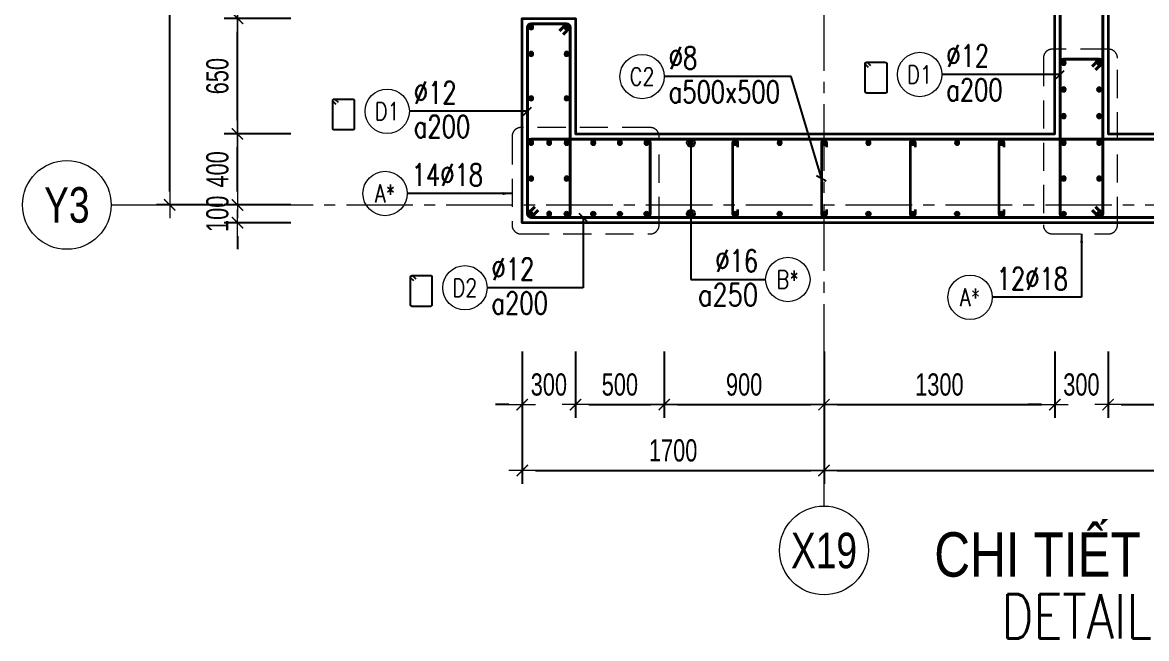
# Model space of a CAD drawing. Header units: millimetres. Extents: x 944027 to 981803, y -83026 to 82675.
# Drawn here: x 964539 to 970872, y 68816 to 72284 of the extents above; entities that cross this region are included whole.
import ezdxf
from ezdxf.enums import TextEntityAlignment as Align

# ---------------------------------------------------------------- set-up
doc = ezdxf.new("R2010")
doc.units = ezdxf.units.MM
doc.header["$MEASUREMENT"] = 0
for name, pattern in [('HIDDEN2', [4.7625, 3.175, -1.5875]), ('HT_Dim Grid$0$CENTER2', [1.125, 0.75, -0.125, 0.125, -0.125]), ('HT_Grid$0$CENTER2', [1.125, 0.75, -0.125, 0.125, -0.125])]:
    doc.linetypes.add(name, pattern=pattern)
doc.layers.get('0').update_dxf_attribs({"lineweight": 20})
doc.layers.get('Defpoints').update_dxf_attribs({"color": 151, "lineweight": 9})
for name, color, linetype, lineweight in [('HT_Dim Grid$0$NDC_S_AXIS', 5, 'HT_Dim Grid$0$CENTER2', 13), ('HT_Dim Grid$0$NDC_S_SYMBOL', 1, 'Continuous', 15), ('HT_Dim Grid$0$NDC_S_TEXT SYMBOL', 7, 'Continuous', 20), ('HT_Grid$0$NDC_S_AXIS', 5, 'HT_Grid$0$CENTER2', 13), ('KC-LEADER', 153, 'Continuous', 18), ('KC-THEP', 6, 'Continuous', 40), ('NDC_S_ANNO', 7, 'Continuous', 20), ('NDC_S_DIM', 1, 'Continuous', 15), ('NDC_S_ENG TITLE', 3, 'Continuous', 20), ('NDC_S_HIDDEN', 8, 'HIDDEN2', 13), ('NDC_S_LEADER', 1, 'Continuous', 15), ('NDC_S_REBAR', 4, 'Continuous', 35), ('NDC_S_STIRRUP', 4, 'Continuous', 40), ('NDC_S_TEXT SYMBOL', 7, 'Continuous', 20), ('NDC_S_VN TEXT', 7, 'Continuous', 20), ('NDC_S_VN TITLE', 6, 'Continuous', 35), ('NDC_S_WALL', 6, 'Continuous', 35)]:
    doc.layers.add(name, color=color, linetype=linetype, lineweight=lineweight)
doc.layers.add('Ligature', color=1, linetype='Continuous')
doc.styles.add('HT_Dim Grid$0$NDC_ANNO', font='', dxfattribs={"width": 0.8})
doc.styles.add('NDC_ANNO', font='', dxfattribs={"width": 0.8})
doc.styles.add('NDC_ARIAL', font='arial.ttf', dxfattribs={"width": 0.85})
doc.styles.add('NDC_DIM', font='', dxfattribs={"width": 0.75})
doc.styles.add('NDC_EN TXT', font='romans.shx', dxfattribs={"width": 0.8})
doc.styles.add('NDC_VIE TXT', font='arial.ttf', dxfattribs={"width": 0.8})
doc.styles.get('HT_Dim Grid$0$NDC_ANNO').set_extended_font_data('Dotum')
doc.styles.get('NDC_ANNO').set_extended_font_data('Dotum')
doc.styles.get('NDC_DIM').set_extended_font_data('Dotum')
doc.dimstyles.new('NDC_1-50', dxfattribs={"dimscale": 50, "dimtxt": 2.5, "dimasz": 1, "dimexe": 1.5, "dimexo": 0, "dimgap": 0.8, "dimtad": 1, "dimdec": 0, "dimdsep": 46, "dimtxsty": 'NDC_ARIAL', "dimblk": 'DIMMARK', "dimcen": 49999.938995, "dimdle": 1.5, "dimclrd": 1, "dimclre": 1, "dimclrt": 3, "dimadec": 0, "dimazin": 0, "dimtfac": 1, "dimtdec": 0, "dimtix": 1, "dimtmove": 2, "dimatfit": 3, "dimfxl": 1, "dimarcsym": 0})
doc.dimstyles.new('NDC_dim_30', dxfattribs={"dimscale": 30, "dimtxt": 2.5, "dimasz": 1.5, "dimexe": 1.5, "dimexo": 2.5, "dimgap": 1, "dimtad": 1, "dimdec": 0, "dimzin": 0, "dimdsep": 46, "dimtxsty": 'NDC_DIM', "dimblk": 'DIMMARK', "dimcen": 0.09, "dimdle": 1.2, "dimclrd": 1, "dimclre": 1, "dimclrt": 3, "dimadec": 0, "dimazin": 0, "dimtfac": 1, "dimtdec": 0, "dimtix": 1, "dimtofl": 0, "dimtmove": 0, "dimatfit": 3, "dimfxl": 6, "dimfxlon": 1, "dimtolj": 1, "dimtzin": 0, "dimarcsym": 0})
doc.dimstyles.new('NDC_dim_50', dxfattribs={"dimscale": 50, "dimtxt": 2.5, "dimasz": 1.5, "dimexe": 1.5, "dimexo": 2.5, "dimgap": 1, "dimtad": 1, "dimdec": 0, "dimzin": 0, "dimdsep": 46, "dimtxsty": 'NDC_DIM', "dimblk": 'DIMMARK', "dimcen": 0.09, "dimdle": 1.2, "dimclrd": 1, "dimclre": 1, "dimclrt": 3, "dimadec": 0, "dimazin": 0, "dimtfac": 1, "dimtdec": 0, "dimtix": 1, "dimtofl": 0, "dimtmove": 0, "dimatfit": 3, "dimfxl": 6, "dimfxlon": 1, "dimtolj": 1, "dimtzin": 0, "dimarcsym": 0})

# ---------------------------------------------------------------- blocks, each defined once
blk = doc.blocks.new('THEP')
at = {"layer": 'KC-LEADER', "color": 6}
blk.add_circle((0, 0), 14, dxfattribs=at)
at = {"layer": 'KC-THEP'}
for p, q in [((-14, 0), (14, 0)), ((9.9, 9.9), (-9.9, -9.9)), ((-9.9, 9.9), (9.9, -9.9)), ((0, 14), (0, -14))]:
    blk.add_line(p, q, dxfattribs=at)
blk = doc.blocks.new('DIMMARK')
at = {"layer": 'NDC_S_DIM', "color": 1}
blk.add_line((-1.5, 0), (1, 0), dxfattribs=at)
at = {"layer": 'NDC_S_DIM', "color": 2, "const_width": 0.1}
blk.add_lwpolyline([(-0.424, -0.424), (0.424, 0.424)], dxfattribs=at)
blk = doc.blocks.new('*U13')
blk.add_circle((-2.5, 0), 2.5)
at = {"layer": 'NDC_S_VN TEXT', "color": 3, "style": 'NDC_EN TXT', "width": 0.75}
blk.add_attdef('DK1', (0.5, 0.85), '', height=2.5, dxfattribs=at)
at = {"layer": 'NDC_S_VN TEXT', "color": 7, "style": 'NDC_EN TXT', "width": 0.8}
blk.add_attdef('SH2', text='', height=2, dxfattribs=at).set_placement((-2.5, 0), align=Align.MIDDLE)
blk = doc.blocks.new('*U11')
blk.add_circle((-2.5, 0), 2.5)
at = {"layer": 'NDC_S_VN TEXT', "color": 3, "style": 'NDC_EN TXT', "width": 0.75}
for tag, p in [('DK1', (0.5, 0.85)), ('KC1', (0.5, -2.97))]:
    blk.add_attdef(tag, p, '', height=2.5, dxfattribs=at)
at = {"layer": 'NDC_S_VN TEXT', "color": 7, "style": 'NDC_EN TXT', "width": 0.8}
blk.add_attdef('SH2', text='', height=2, dxfattribs=at).set_placement((-2.5, 0), align=Align.MIDDLE)
blk = doc.blocks.new('*U10')
blk.add_circle((2.5, 0), 2.5)
at = {"layer": 'NDC_S_VN TEXT', "color": 3, "style": 'NDC_EN TXT'}
for tag, width, p in [('DK2', 0.75, (-0.85, 0.85)), ('KC2', 0.8, (-0.85, -2.97))]:
    blk.add_attdef(tag, text='', height=2.5, dxfattribs=dict(at, width=width)).set_placement(p, align=Align.RIGHT)
at = {"layer": 'NDC_S_VN TEXT', "color": 7, "style": 'NDC_EN TXT', "width": 0.8}
blk.add_attdef('SH3', text='', height=2, dxfattribs=at).set_placement((2.5, 0), align=Align.MIDDLE)
blk = doc.blocks.new('*U12')
blk.add_circle((-2.5, 0), 2.5)
at = {"layer": 'NDC_S_VN TEXT', "color": 3, "style": 'NDC_EN TXT', "width": 0.75}
for tag, p in [('DK1', (0.5, 0.85)), ('KC1', (0.5, -2.97))]:
    blk.add_attdef(tag, p, '', height=2.5, dxfattribs=at)
at = {"layer": 'NDC_S_VN TEXT', "color": 7, "style": 'NDC_EN TXT', "width": 0.8}
blk.add_attdef('SH2', text='', height=2, dxfattribs=at).set_placement((-2.5, 0), align=Align.MIDDLE)
blk = doc.blocks.new('*D118')
at = {"layer": 'Defpoints', "color": 0, "transparency": 16777216}
for p in [(965750.4, 71657), (967654.8, 71657), (967354.8, 71257)]:
    blk.add_point(p, dxfattribs=at)
at = {"layer": 'NDC_S_DIM', "color": 1, "lineweight": -2, "transparency": 16777216}
for p, q in [((966050.4, 71657), (965675.4, 71657)), ((965750.4, 71332), (965750.4, 71582)), ((966050.4, 71257), (965675.4, 71257))]:
    blk.add_line(p, q, dxfattribs=at)
at = {"layer": 'NDC_S_DIM', "color": 1, "lineweight": -2, "transparency": 16777216, "xscale": 75, "yscale": 75, "zscale": 75}
for p, rotation in [((965750.4, 71657), 90), ((965750.4, 71257), 270)]:
    blk.add_blockref('DIMMARK', p, dxfattribs=dict(at, rotation=rotation))
at = {"layer": 'NDC_S_DIM', "color": 3, "transparency": 16777216, "insert": (965637.8, 71457), "char_height": 125, "attachment_point": 5, "rotation": 90, "style": 'NDC_DIM'}
blk.add_mtext('\\A1;400', dxfattribs=at)
blk = doc.blocks.new('*D119')
at = {"layer": 'Defpoints', "color": 0, "transparency": 16777216}
for p in [(965750.4, 72307), (967654.8, 72307), (967654.8, 71657)]:
    blk.add_point(p, dxfattribs=at)
at = {"layer": 'NDC_S_DIM', "color": 1, "lineweight": -2, "transparency": 16777216}
for p, q in [((966050.4, 72307), (965675.4, 72307)), ((965750.4, 71732), (965750.4, 72232)), ((966050.4, 71657), (965675.4, 71657))]:
    blk.add_line(p, q, dxfattribs=at)
at = {"layer": 'NDC_S_DIM', "color": 1, "lineweight": -2, "transparency": 16777216, "xscale": 75, "yscale": 75, "zscale": 75}
for p, rotation in [((965750.4, 72307), 90), ((965750.4, 71657), 270)]:
    blk.add_blockref('DIMMARK', p, dxfattribs=dict(at, rotation=rotation))
at = {"layer": 'NDC_S_DIM', "color": 3, "transparency": 16777216, "insert": (965637.8, 71982), "char_height": 125, "attachment_point": 5, "rotation": 90, "style": 'NDC_DIM'}
blk.add_mtext('\\A1;650', dxfattribs=at)
blk = doc.blocks.new('*D122')
at = {"layer": 'Defpoints', "color": 0, "transparency": 16777216}
for p in [(965368.5, 80257), (967354.8, 80257), (967354.8, 71257)]:
    blk.add_point(p, dxfattribs=at)
at = {"layer": 'NDC_S_DIM', "color": 1, "lineweight": -2, "transparency": 16777216}
for p, q in [((965668.5, 80257), (965293.5, 80257)), ((965368.5, 71332), (965368.5, 80182)), ((965668.5, 71257), (965293.5, 71257))]:
    blk.add_line(p, q, dxfattribs=at)
at = {"layer": 'NDC_S_DIM', "color": 1, "lineweight": -2, "transparency": 16777216, "xscale": 75, "yscale": 75, "zscale": 75}
for p, rotation in [((965368.5, 80257), 90), ((965368.5, 71257), 270)]:
    blk.add_blockref('DIMMARK', p, dxfattribs=dict(at, rotation=rotation))
at = {"layer": 'NDC_S_DIM', "color": 3, "transparency": 16777216, "insert": (965255.9, 75757), "char_height": 125, "attachment_point": 5, "rotation": 90, "style": 'NDC_DIM'}
blk.add_mtext('\\A1;9000', dxfattribs=at)
blk = doc.blocks.new('*D101')
at = {"layer": 'Defpoints', "color": 0, "transparency": 16777216}
for p in [(967654.8, 71657), (967354.8, 71157), (967654.8, 70132.7)]:
    blk.add_point(p, dxfattribs=at)
at = {"layer": 'NDC_S_DIM', "color": 1, "lineweight": -2, "transparency": 16777216}
for p, q in [((967354.8, 70432.7), (967354.8, 70057.7)), ((967654.8, 70432.7), (967654.8, 70057.7)), ((967279.8, 70132.7), (967204.8, 70132.7)), ((967729.8, 70132.7), (967804.8, 70132.7))]:
    blk.add_line(p, q, dxfattribs=at)
at = {"layer": 'NDC_S_DIM', "color": 1, "lineweight": -2, "transparency": 16777216, "xscale": 75, "yscale": 75, "zscale": 75}
blk.add_blockref('DIMMARK', (967354.8, 70132.7), dxfattribs=at)
at = {"layer": 'NDC_S_DIM', "color": 1, "lineweight": -2, "transparency": 16777216, "xscale": 75, "yscale": 75, "zscale": 75, "rotation": 180}
blk.add_blockref('DIMMARK', (967654.8, 70132.7), dxfattribs=at)
at = {"layer": 'NDC_S_DIM', "color": 3, "transparency": 16777216, "insert": (967504.8, 70245.3), "char_height": 125, "attachment_point": 5, "style": 'NDC_DIM'}
blk.add_mtext('\\A1;300', dxfattribs=at)
blk = doc.blocks.new('*D102')
at = {"layer": 'Defpoints', "color": 0, "transparency": 16777216}
for p in [(967654.8, 71657), (968154.9, 71431), (968154.9, 70132.7)]:
    blk.add_point(p, dxfattribs=at)
at = {"layer": 'NDC_S_DIM', "color": 1, "lineweight": -2, "transparency": 16777216}
for p, q in [((967654.8, 70432.7), (967654.8, 70057.7)), ((968154.9, 70432.7), (968154.9, 70057.7)), ((967729.8, 70132.7), (968079.9, 70132.7))]:
    blk.add_line(p, q, dxfattribs=at)
at = {"layer": 'NDC_S_DIM', "color": 1, "lineweight": -2, "transparency": 16777216, "xscale": 75, "yscale": 75, "zscale": 75, "rotation": 180}
blk.add_blockref('DIMMARK', (967654.8, 70132.7), dxfattribs=at)
at = {"layer": 'NDC_S_DIM', "color": 1, "lineweight": -2, "transparency": 16777216, "xscale": 75, "yscale": 75, "zscale": 75}
blk.add_blockref('DIMMARK', (968154.9, 70132.7), dxfattribs=at)
at = {"layer": 'NDC_S_DIM', "color": 3, "transparency": 16777216, "insert": (967904.8, 70245.3), "char_height": 125, "attachment_point": 5, "style": 'NDC_DIM'}
blk.add_mtext('\\A1;500', dxfattribs=at)
blk = doc.blocks.new('*D103')
at = {"layer": 'Defpoints', "color": 0, "transparency": 16777216}
for p in [(970354.8, 71657), (970654.8, 71657), (970654.8, 70132.7)]:
    blk.add_point(p, dxfattribs=at)
at = {"layer": 'NDC_S_DIM', "color": 1, "lineweight": -2, "transparency": 16777216}
for p, q in [((970354.8, 70432.7), (970354.8, 70057.7)), ((970654.8, 70432.7), (970654.8, 70057.7)), ((970279.8, 70132.7), (970204.8, 70132.7)), ((970729.8, 70132.7), (970804.8, 70132.7))]:
    blk.add_line(p, q, dxfattribs=at)
at = {"layer": 'NDC_S_DIM', "color": 1, "lineweight": -2, "transparency": 16777216, "xscale": 75, "yscale": 75, "zscale": 75}
blk.add_blockref('DIMMARK', (970354.8, 70132.7), dxfattribs=at)
at = {"layer": 'NDC_S_DIM', "color": 1, "lineweight": -2, "transparency": 16777216, "xscale": 75, "yscale": 75, "zscale": 75, "rotation": 180}
blk.add_blockref('DIMMARK', (970654.8, 70132.7), dxfattribs=at)
at = {"layer": 'NDC_S_DIM', "color": 3, "transparency": 16777216, "insert": (970504.8, 70245.3), "char_height": 125, "attachment_point": 5, "style": 'NDC_DIM'}
blk.add_mtext('\\A1;300', dxfattribs=at)
blk = doc.blocks.new('*D104')
at = {"layer": 'Defpoints', "color": 0, "transparency": 16777216}
for p in [(970654.8, 71657), (972854.4, 71404.7), (972854.4, 70132.7)]:
    blk.add_point(p, dxfattribs=at)
at = {"layer": 'NDC_S_DIM', "color": 1, "lineweight": -2, "transparency": 16777216}
for p, q in [((970654.8, 70432.7), (970654.8, 70057.7)), ((972854.4, 70432.7), (972854.4, 70057.7)), ((970729.8, 70132.7), (972779.4, 70132.7))]:
    blk.add_line(p, q, dxfattribs=at)
at = {"layer": 'NDC_S_DIM', "color": 1, "lineweight": -2, "transparency": 16777216, "xscale": 75, "yscale": 75, "zscale": 75, "rotation": 180}
blk.add_blockref('DIMMARK', (970654.8, 70132.7), dxfattribs=at)
at = {"layer": 'NDC_S_DIM', "color": 1, "lineweight": -2, "transparency": 16777216, "xscale": 75, "yscale": 75, "zscale": 75}
blk.add_blockref('DIMMARK', (972854.4, 70132.7), dxfattribs=at)
at = {"layer": 'NDC_S_DIM', "color": 3, "transparency": 16777216, "insert": (971754.6, 70245.3), "char_height": 125, "attachment_point": 5, "style": 'NDC_DIM'}
blk.add_mtext('\\A1;2200', dxfattribs=at)
blk = doc.blocks.new('*D107')
at = {"layer": 'Defpoints', "color": 0, "transparency": 16777216}
for p in [(967354.8, 71230.8), (969054.8, 70988.8), (969054.8, 69761.7)]:
    blk.add_point(p, dxfattribs=at)
at = {"layer": 'NDC_S_DIM', "color": 1, "lineweight": -2, "transparency": 16777216}
for p, q in [((967354.8, 70061.7), (967354.8, 69686.7)), ((969054.8, 70061.7), (969054.8, 69686.7)), ((967429.8, 69761.7), (968979.8, 69761.7))]:
    blk.add_line(p, q, dxfattribs=at)
at = {"layer": 'NDC_S_DIM', "color": 1, "lineweight": -2, "transparency": 16777216, "xscale": 75, "yscale": 75, "zscale": 75, "rotation": 180}
blk.add_blockref('DIMMARK', (967354.8, 69761.7), dxfattribs=at)
at = {"layer": 'NDC_S_DIM', "color": 1, "lineweight": -2, "transparency": 16777216, "xscale": 75, "yscale": 75, "zscale": 75}
blk.add_blockref('DIMMARK', (969054.8, 69761.7), dxfattribs=at)
at = {"layer": 'NDC_S_DIM', "color": 3, "transparency": 16777216, "insert": (968204.8, 69874.3), "char_height": 125, "attachment_point": 5, "style": 'NDC_DIM'}
blk.add_mtext('\\A1;1700', dxfattribs=at)
blk = doc.blocks.new('*U21')
at = {"layer": 'HT_Dim Grid$0$NDC_S_SYMBOL'}
blk.add_line((0, 5), (0, 9), dxfattribs=at)
blk.add_circle((0, 0), 5, dxfattribs=at)
at = {"layer": 'HT_Dim Grid$0$NDC_S_TEXT SYMBOL', "color": 7, "style": 'HT_Dim Grid$0$NDC_ANNO', "width": 0.8}
blk.add_attdef('GRID', text='', height=4, dxfattribs=at).set_placement((0, 0), align=Align.MIDDLE)
blk = doc.blocks.new('*D86')
at = {"layer": 'Defpoints', "color": 0, "ltscale": 200, "transparency": 16777216}
for p in [(968154.9, 71431), (969054.8, 70988.8), (969054.8, 70132.7)]:
    blk.add_point(p, dxfattribs=at)
at = {"layer": 'NDC_S_DIM', "color": 1, "lineweight": -2, "ltscale": 200, "transparency": 16777216}
for p, q in [((968154.9, 70432.7), (968154.9, 70057.7)), ((969054.8, 70432.7), (969054.8, 70057.7)), ((968229.9, 70132.7), (968979.8, 70132.7))]:
    blk.add_line(p, q, dxfattribs=at)
at = {"layer": 'NDC_S_DIM', "color": 1, "lineweight": -2, "ltscale": 200, "transparency": 16777216, "xscale": 75, "yscale": 75, "zscale": 75, "rotation": 180}
blk.add_blockref('DIMMARK', (968154.9, 70132.7), dxfattribs=at)
at = {"layer": 'NDC_S_DIM', "color": 1, "lineweight": -2, "ltscale": 200, "transparency": 16777216, "xscale": 75, "yscale": 75, "zscale": 75}
blk.add_blockref('DIMMARK', (969054.8, 70132.7), dxfattribs=at)
at = {"layer": 'NDC_S_DIM', "color": 3, "ltscale": 200, "transparency": 16777216, "insert": (968604.8, 70245.3), "char_height": 125, "attachment_point": 5, "style": 'NDC_DIM'}
blk.add_mtext('\\A1;900', dxfattribs=at)
blk = doc.blocks.new('*D87')
at = {"layer": 'Defpoints', "color": 0, "ltscale": 200, "transparency": 16777216}
for p in [(970354.8, 71657), (969054.8, 70988.8), (970354.8, 70132.7)]:
    blk.add_point(p, dxfattribs=at)
at = {"layer": 'NDC_S_DIM', "color": 1, "lineweight": -2, "ltscale": 200, "transparency": 16777216}
for p, q in [((969054.8, 70432.7), (969054.8, 70057.7)), ((970354.8, 70432.7), (970354.8, 70057.7)), ((969129.8, 70132.7), (970279.8, 70132.7))]:
    blk.add_line(p, q, dxfattribs=at)
at = {"layer": 'NDC_S_DIM', "color": 1, "lineweight": -2, "ltscale": 200, "transparency": 16777216, "xscale": 75, "yscale": 75, "zscale": 75, "rotation": 180}
blk.add_blockref('DIMMARK', (969054.8, 70132.7), dxfattribs=at)
at = {"layer": 'NDC_S_DIM', "color": 1, "lineweight": -2, "ltscale": 200, "transparency": 16777216, "xscale": 75, "yscale": 75, "zscale": 75}
blk.add_blockref('DIMMARK', (970354.8, 70132.7), dxfattribs=at)
at = {"layer": 'NDC_S_DIM', "color": 3, "ltscale": 200, "transparency": 16777216, "insert": (969704.8, 70245.3), "char_height": 125, "attachment_point": 5, "style": 'NDC_DIM'}
blk.add_mtext('\\A1;1300', dxfattribs=at)
blk = doc.blocks.new('*D88')
at = {"layer": 'Defpoints', "color": 0, "ltscale": 200, "transparency": 16777216}
for p in [(973654.8, 71373.5), (969054.8, 70988.8), (973654.8, 69761.7)]:
    blk.add_point(p, dxfattribs=at)
at = {"layer": 'NDC_S_DIM', "color": 1, "lineweight": -2, "ltscale": 200, "transparency": 16777216}
for p, q in [((969054.8, 70061.7), (969054.8, 69686.7)), ((973654.8, 70061.7), (973654.8, 69686.7)), ((969129.8, 69761.7), (973579.8, 69761.7))]:
    blk.add_line(p, q, dxfattribs=at)
at = {"layer": 'NDC_S_DIM', "color": 1, "lineweight": -2, "ltscale": 200, "transparency": 16777216, "xscale": 75, "yscale": 75, "zscale": 75, "rotation": 180}
blk.add_blockref('DIMMARK', (969054.8, 69761.7), dxfattribs=at)
at = {"layer": 'NDC_S_DIM', "color": 1, "lineweight": -2, "ltscale": 200, "transparency": 16777216, "xscale": 75, "yscale": 75, "zscale": 75}
blk.add_blockref('DIMMARK', (973654.8, 69761.7), dxfattribs=at)
at = {"layer": 'NDC_S_DIM', "color": 3, "ltscale": 200, "transparency": 16777216, "insert": (971354.8, 69874.3), "char_height": 125, "attachment_point": 5, "style": 'NDC_DIM'}
blk.add_mtext('\\A1;4600', dxfattribs=at)
blk = doc.blocks.new('*U22')
at = {"layer": 'HT_Dim Grid$0$NDC_S_SYMBOL'}
blk.add_line((5, 0), (9, 0), dxfattribs=at)
blk.add_circle((0, 0), 5, dxfattribs=at)
at = {"layer": 'HT_Dim Grid$0$NDC_S_TEXT SYMBOL', "color": 7, "style": 'HT_Dim Grid$0$NDC_ANNO', "width": 0.8}
blk.add_attdef('GRID', text='', height=4, rotation=270, dxfattribs=at).set_placement((0, 0), align=Align.MIDDLE)
blk = doc.blocks.new('*D78')
at = {"layer": 'Defpoints', "color": 0, "ltscale": 200, "transparency": 16777216}
for p in [(967354.8, 71257), (965750.4, 71157), (967354.8, 71157)]:
    blk.add_point(p, dxfattribs=at)
at = {"layer": 'NDC_S_DIM', "color": 1, "lineweight": -2, "ltscale": 200, "transparency": 16777216}
for p, q in [((965750.4, 71332), (965750.4, 71407)), ((966050.4, 71257), (965675.4, 71257)), ((966050.4, 71157), (965675.4, 71157)), ((965750.4, 71082), (965750.4, 71007))]:
    blk.add_line(p, q, dxfattribs=at)
at = {"layer": 'NDC_S_DIM', "color": 1, "lineweight": -2, "ltscale": 200, "transparency": 16777216, "xscale": 75, "yscale": 75, "zscale": 75}
for p, rotation in [((965750.4, 71257), 270), ((965750.4, 71157), 90)]:
    blk.add_blockref('DIMMARK', p, dxfattribs=dict(at, rotation=rotation))
at = {"layer": 'NDC_S_DIM', "color": 3, "ltscale": 200, "transparency": 16777216, "insert": (965637.8, 71207), "char_height": 125, "attachment_point": 5, "rotation": 90, "style": 'NDC_DIM'}
blk.add_mtext('\\A1;100', dxfattribs=at)
blk = doc.blocks.new('*D82')
at = {"layer": 'Defpoints', "color": 0, "ltscale": 200, "transparency": 16777216}
for p in [(965750.4, 73707), (967442.1, 73707), (967654.8, 72307)]:
    blk.add_point(p, dxfattribs=at)
at = {"layer": 'NDC_S_DIM', "color": 1, "lineweight": -2, "ltscale": 200, "transparency": 16777216}
for p, q in [((966050.4, 73707), (965675.4, 73707)), ((965750.4, 72382), (965750.4, 73632)), ((966050.4, 72307), (965675.4, 72307))]:
    blk.add_line(p, q, dxfattribs=at)
at = {"layer": 'NDC_S_DIM', "color": 1, "lineweight": -2, "ltscale": 200, "transparency": 16777216, "xscale": 75, "yscale": 75, "zscale": 75}
for p, rotation in [((965750.4, 73707), 90), ((965750.4, 72307), 270)]:
    blk.add_blockref('DIMMARK', p, dxfattribs=dict(at, rotation=rotation))
at = {"layer": 'NDC_S_DIM', "color": 3, "ltscale": 200, "transparency": 16777216, "insert": (965637.8, 73007), "char_height": 125, "attachment_point": 5, "rotation": 90, "style": 'NDC_DIM'}
blk.add_mtext('\\A1;1400', dxfattribs=at)
blk = doc.blocks.new('Drawing name_symbol')
at = {"layer": 'NDC_S_ENG TITLE', "style": 'NDC_EN TXT', "width": 0.8}
blk.add_attdef('SECTDET1', text='', height=5, dxfattribs=at).set_placement((0, 1.01), align=Align.CENTER)
at = {"layer": 'NDC_S_TEXT SYMBOL', "lineweight": 25, "style": 'NDC_ANNO', "width": 0.8}
blk.add_attdef('SSCALE', text='', height=2.5, dxfattribs=at).set_placement((0, -4), align=Align.CENTER)
at = {"layer": 'NDC_S_VN TITLE', "style": 'NDC_VIE TXT', "width": 0.8}
blk.add_attdef('SECTDET2', text='', height=5, dxfattribs=at).set_placement((0, 7.97), align=Align.CENTER)

msp = doc.modelspace()

# ---------------------------------------------------------------- linework, layer by layer
at = {"layer": 'HT_Grid$0$NDC_S_AXIS', "ltscale": 500}
for p, q in [((969054.8, 69761.7), (969054.8, 81752.3)), ((965239.2, 71257), (975420.7, 71257))]:
    msp.add_line(p, q, dxfattribs=at)
at = {"layer": 'Ligature'}
for points in [[(969305.9, 72030.1), (969290, 72046, -0.668179), (969295.7, 72060), (969400.4, 72060, -0.414214), (969408.5, 72051.8), (969408.5, 71894.7, -0.414214), (969400.4, 71886.5), (969295.7, 71886.5, -0.414214), (969287.6, 71894.7), (969287.6, 72051.8, -0.668179), (969301.5, 72057.6), (969317.5, 72041.6)], [(966305.9, 71823.1), (966290, 71839, -0.668179), (966295.7, 71853), (966400.4, 71853, -0.414214), (966408.5, 71844.8), (966408.5, 71687.7, -0.414214), (966400.4, 71679.5), (966295.7, 71679.5, -0.414214), (966287.6, 71687.7), (966287.6, 71844.8, -0.668179), (966301.5, 71850.6), (966317.5, 71834.6)], [(966743.7, 70829.5), (966727.8, 70845.4, -0.668179), (966733.6, 70859.4), (966838.2, 70859.4, -0.414214), (966846.3, 70851.2), (966846.3, 70694.1, -0.414214), (966838.2, 70685.9), (966733.6, 70685.9, -0.414214), (966725.4, 70694.1), (966725.4, 70851.2, -0.668179), (966739.3, 70857), (966755.3, 70841)]]:
    msp.add_lwpolyline(points, format="xyb", dxfattribs=at)
at = {"layer": 'NDC_S_HIDDEN', "ltscale": 50}
for points in [[(970340.7, 71094.2), (970657.9, 71094.2, 0.414214), (970707.9, 71144.2), (970707.9, 72083.6, 0.414214), (970657.9, 72133.6), (970340.7, 72133.6, 0.414214), (970290.7, 72083.6), (970290.7, 71144.2, 0.414214)], [(967347.4, 71093.9), (968075.9, 71093.9, 0.414214), (968125.9, 71143.9), (968125.9, 71642.6, 0.414214), (968075.9, 71692.6), (967347.4, 71692.6, 0.414214), (967297.4, 71642.6), (967297.4, 71143.9, 0.414214)]]:
    msp.add_lwpolyline(points, format="xyb", close=True, dxfattribs=at)
at = {"layer": 'NDC_S_REBAR'}
for points in [[(968569.8, 71582), (968569.8, 71607, 1), (968539.8, 71607), (968539.8, 71207, 1), (968569.8, 71207), (968569.8, 71232)], [(969069.8, 71582), (969069.8, 71607, 1), (969039.8, 71607), (969039.8, 71207, 1), (969069.8, 71207), (969069.8, 71232)], [(969569.8, 71582), (969569.8, 71607, 1), (969539.8, 71607), (969539.8, 71207, 1), (969569.8, 71207), (969569.8, 71232)], [(970069.8, 71582), (970069.8, 71607, 1), (970039.8, 71607), (970039.8, 71207, 1), (970069.8, 71207), (970069.8, 71232)]]:
    msp.add_lwpolyline(points, format="xyb", dxfattribs=at)
at = {"layer": 'NDC_S_STIRRUP'}
for points in [[(970584.8, 71247), (970624.8, 71207, -0.414214), (970604.8, 71187), (970404.8, 71187, -0.414214), (970384.8, 71207), (970384.8, 80307, -0.414214), (970404.8, 80327), (970604.8, 80327, -0.414214), (970624.8, 80307), (970624.8, 71207, -0.414214), (970604.8, 71187), (970564.8, 71227)], [(967584.9, 72217), (967624.9, 72257, 0.414214), (967604.9, 72277), (967404.9, 72277, 0.414214), (967384.9, 72257), (967384.8, 71207, 0.414214), (967404.8, 71187), (967604.8, 71187, 0.414214), (967624.8, 71207), (967624.9, 72257, 0.414214), (967604.9, 72277), (967564.9, 72237)], [(970584.9, 72017), (970624.9, 72057, 0.414214), (970604.9, 72077), (970404.9, 72077, 0.414214), (970384.9, 72057), (970384.8, 71207, 0.414214), (970404.8, 71187), (970604.8, 71187, 0.414214), (970624.8, 71207), (970624.9, 72057, 0.414214), (970604.9, 72077), (970564.9, 72037)], [(967444.8, 71227), (967404.8, 71187, -0.414214), (967384.8, 71207), (967384.8, 71607, -0.414214), (967404.8, 71627), (968054.8, 71627, -0.414214), (968074.8, 71607), (968074.8, 71207, -0.414214), (968054.8, 71187), (967404.8, 71187, -0.414214), (967384.8, 71207), (967424.8, 71247)], [(967444.8, 71227), (967404.8, 71187, -0.414214), (967384.8, 71207), (967384.8, 71607, -0.414214), (967404.8, 71627), (973604.8, 71627, -0.414214), (973624.8, 71607), (973624.8, 71207, -0.414214), (973604.8, 71187), (967404.8, 71187, -0.414214), (967384.8, 71207), (967424.8, 71247)]]:
    msp.add_lwpolyline(points, format="xyb", dxfattribs=at)
at = {"layer": 'NDC_S_WALL'}
msp.add_lwpolyline([(970654.8, 79857), (970654.8, 71657), (973354.8, 71657), (973354.8, 72307), (973654.8, 72307), (973654.8, 71157), (967354.8, 71157), (967354.8, 72307), (967654.8, 72307), (967654.8, 71657), (970354.8, 71657), (970354.8, 77057)], dxfattribs=at)

# ---------------------------------------------------------------- block references
at = {"layer": 'HT_Dim Grid$0$NDC_S_AXIS'}
ref = msp.add_blockref('*U22', (964789.2, 71257), dxfattribs=dict(at, xscale=50, yscale=50, zscale=150))
ref.add_attrib('GRID', 'Y3', dxfattribs={"layer": 'HT_Dim Grid$0$NDC_S_TEXT SYMBOL', "color": 7, "height": 200, "style": 'HT_Dim Grid$0$NDC_ANNO', "width": 0.8}).set_placement((964789.2, 71257), align=Align.MIDDLE)
at = {"layer": 'HT_Dim Grid$0$NDC_S_AXIS', "xscale": 50, "yscale": 50, "zscale": 50}
msp.add_blockref('*U21', (969054.8, 69311.7), dxfattribs=at).add_auto_attribs({'GRID': 'X19'})
at = {"layer": 'KC-THEP', "xscale": -1, "rotation": 350.3314355636191}
for p in [(967404.8, 72257), (967604.8, 72257), (967404.8, 72107), (967604.8, 72107), (970404.8, 72057), (970604.8, 72057), (970404.8, 71907), (970604.8, 71907), (967404.8, 71857), (967604.8, 71857), (970404.8, 71757), (970604.8, 71757), (967404.8, 71607), (967506.5, 71607), (967604.8, 71607), (967754.8, 71607), (967904.8, 71607), (968054.8, 71607), (968304.8, 71607), (968554.8, 71607), (968804.8, 71607), (969054.8, 71607), (969304.8, 71607), (969554.8, 71607), (969804.8, 71607), (970054.8, 71607), (970404.9, 71607), (970604.9, 71607), (967404.8, 71405.3), (967604.8, 71405.3), (970404.9, 71405.3), (970604.9, 71405.3), (967401.3, 71207), (967506.5, 71207)]:
    msp.add_blockref('THEP', p, dxfattribs=at)
at = {"layer": 'KC-THEP', "rotation": 189.6685644363809}
for p in [(967604.8, 71207), (967754.8, 71207), (967904.8, 71207), (968054.8, 71207), (968304.8, 71207), (968554.8, 71207), (968804.8, 71207), (969054.8, 71207), (969304.8, 71207), (969554.8, 71207), (969804.8, 71207), (970054.8, 71207), (970404.9, 71207), (970604.9, 71207)]:
    msp.add_blockref('THEP', p, dxfattribs=at)
at = {"layer": 'NDC_S_ANNO'}
ref = msp.add_blockref('Drawing name_symbol', (972159.3, 68765.6), dxfattribs=dict(at, xscale=50, yscale=50, zscale=50))
ref.add_attrib('SECTDET1', 'DETAIL OF CORE WALL HT-CW2', dxfattribs={"layer": 'NDC_S_ENG TITLE', "height": 250, "style": 'NDC_EN TXT', "width": 0.8}).set_placement((972159.3, 68816.2), align=Align.CENTER)
ref.add_attrib('SECTDET2', 'CHI TIẾT LÕI VÁCH HT-CW2 TẦNG 5F', dxfattribs={"layer": 'NDC_S_VN TITLE', "height": 250, "style": 'NDC_VIE TXT', "width": 0.8}).set_placement((972159.3, 69164.2), align=Align.CENTER)
at = {"layer": 'NDC_S_VN TEXT', "xscale": 50, "yscale": 50, "zscale": 50}
for name, p, values in [('*U12', (968155, 71979.6), {'SH2': 'C2', 'DK1': '%%c8', 'KC1': 'a500x500'}), ('*U11', (969718.9, 71991.1), {'SH2': 'D1', 'DK1': '%%C12', 'KC1': 'a200'}), ('*U11', (966718.9, 71784.1), {'SH2': 'D1', 'DK1': '%%C12', 'KC1': 'a200'}), ('*U13', (966707.1, 71321.2), {'SH2': 'A*', 'DK1': '14%%C18'}), ('*U10', (968725.9, 70837.3), {'SH3': 'B*', 'DK2': '%%C16', 'KC2': 'a250'}), ('*U11', (967156.7, 70790.5), {'SH2': 'D2', 'DK1': '%%C12', 'KC1': 'a200'}), ('*U13', (970002.7, 70737), {'SH2': 'A*', 'DK1': '12%%C18'})]:
    msp.add_blockref(name, p, dxfattribs=at).add_auto_attribs(values)

# ---------------------------------------------------------------- dimensions: what is measured, and where the dimension line sits
at = {"layer": 'NDC_S_DIM'}
for base, p2, picture, middle in [((965368.5, 80257), (967354.8, 80257), '*D122', (965255.9, 75757)), ((965750.4, 71657), (967654.8, 71657), '*D118', (965637.8, 71457))]:
    dim = msp.add_linear_dim(base=base, p1=(967354.8, 71257), p2=p2, angle=90, dimstyle='NDC_dim_50', dxfattribs=at)
    dim.commit()
    dim.dimension.update_dxf_attribs({"geometry": picture, "text_midpoint": middle})
at = {"layer": 'NDC_S_DIM', "ltscale": 200}
for base, p1, p2, picture, middle in [((965750.4, 73707), (967654.8, 72307), (967442.1, 73707), '*D82', (965637.8, 73007)), ((965750.4, 71157), (967354.8, 71257), (967354.8, 71157), '*D78', (965637.8, 71207))]:
    dim = msp.add_linear_dim(base=base, p1=p1, p2=p2, angle=90, dimstyle='NDC_dim_50', override={"dimtmove": 1}, dxfattribs=at)
    dim.commit()
    dim.dimension.update_dxf_attribs({"geometry": picture, "text_midpoint": middle})
at = {"layer": 'NDC_S_DIM'}
dim = msp.add_linear_dim(base=(965750.4, 72307), p1=(967654.8, 71657), p2=(967654.8, 72307), angle=90, dimstyle='NDC_dim_50', override={"dimtmove": 1}, dxfattribs=at)
dim.commit()
dim.dimension.update_dxf_attribs({"geometry": '*D119', "text_midpoint": (965637.8, 71982)})
for base, p1, p2, picture, middle in [((967654.8, 70132.7), (967354.8, 71157), (967654.8, 71657), '*D101', (967504.8, 70245.3)), ((969054.8, 69761.7), (967354.8, 71230.8), (969054.8, 70988.8), '*D107', (968204.8, 69874.3))]:
    dim = msp.add_linear_dim(base=base, p1=p1, p2=p2, dimstyle='NDC_dim_50', dxfattribs=at)
    dim.commit()
    dim.dimension.update_dxf_attribs({"geometry": picture, "text_midpoint": middle})
for base, p1, p2, picture, middle in [((968154.9, 70132.7), (967654.8, 71657), (968154.9, 71431), '*D102', (967904.8, 70245.3)), ((970654.8, 70132.7), (970354.8, 71657), (970654.8, 71657), '*D103', (970504.8, 70245.3)), ((972854.4, 70132.7), (970654.8, 71657), (972854.4, 71404.7), '*D104', (971754.6, 70245.3))]:
    dim = msp.add_linear_dim(base=base, p1=p1, p2=p2, dimstyle='NDC_dim_50', override={"dimtmove": 1}, dxfattribs=at)
    dim.commit()
    dim.dimension.update_dxf_attribs({"geometry": picture, "text_midpoint": middle})
at = {"layer": 'NDC_S_DIM', "ltscale": 200}
for base, p1, p2, picture, middle in [((970354.8, 70132.7), (969054.8, 70988.8), (970354.8, 71657), '*D87', (969704.8, 70245.3)), ((969054.8, 70132.7), (968154.9, 71431), (969054.8, 70988.8), '*D86', (968604.8, 70245.3)), ((973654.8, 69761.7), (969054.8, 70988.8), (973654.8, 71373.5), '*D88', (971354.8, 69874.3))]:
    dim = msp.add_linear_dim(base=base, p1=p1, p2=p2, dimstyle='NDC_dim_50', override={"dimtmove": 1}, dxfattribs=at)
    dim.commit()
    dim.dimension.update_dxf_attribs({"geometry": picture, "text_midpoint": middle})

# ---------------------------------------------------------------- leaders
at = {"layer": 'NDC_S_LEADER'}
for points, override in [([(970384.8, 71991.1), (969716.8, 71991.1)], {"dimtad": 0, "dimldrblk": 'Oblique'}), ([(969039.8, 71407), (968870.3, 71979.6), (968155, 71979.6)], {"dimtad": 0, "dimldrblk": 'Oblique'}), ([(967384.8, 71784.1), (966716.8, 71784.1)], {"dimtad": 0, "dimldrblk": 'Oblique'}), ([(968305.3, 71607), (968305.3, 70837.1), (968725.9, 70837.1)], {"dimgap": 1, "dimtad": 0, "dimldrblk": 'Origin'}), ([(967698.3, 71187), (967698.3, 70790.5), (967156.7, 70790.5)], {"dimgap": 1, "dimtad": 0, "dimldrblk": 'Oblique'}), ([(968305.3, 71207), (968305.3, 70837.1), (968725.9, 70837.1)], {"dimgap": 1, "dimtad": 0, "dimldrblk": 'Origin'})]:
    msp.add_leader(points, dimstyle='NDC_dim_30', override=override, dxfattribs=at)
for points in [[(967295.2, 71321.2), (966707.1, 71321.2)], [(970506.2, 71093.9), (970506.2, 70737), (970002.7, 70737)]]:
    msp.add_leader(points, dimstyle='NDC_1-50', dxfattribs=at)

doc.saveas('drawing.dxf')
